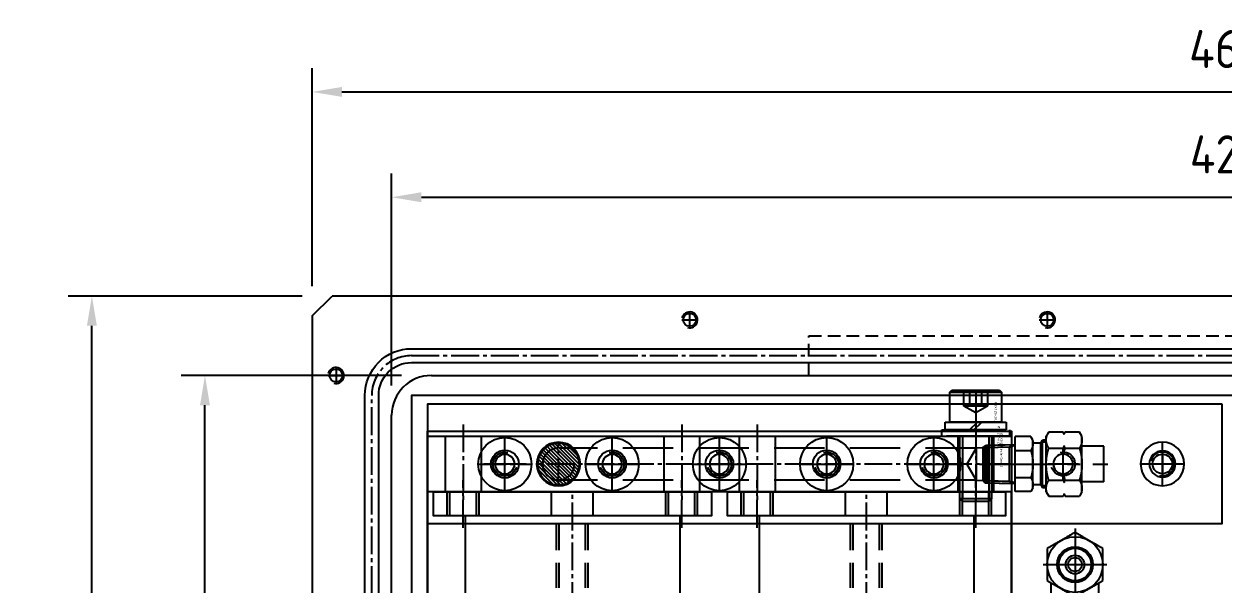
# Model space of a CAD drawing. Header units: millimetres. Extents: x -4251 to 2609, y -1673 to 4048.
# Drawn here: x -4237.4 to -3935.6, y 2202.1 to 2343 of the extents above; entities that cross this region are included whole.
import ezdxf
from ezdxf.enums import TextEntityAlignment as Align

# ---------------------------------------------------------------- set-up
doc = ezdxf.new("R2010")
doc.units = ezdxf.units.MM
for name, pattern in [('CENTER', [50.8, 31.75, -6.35, 6.35, -6.35]), ('CENTER1', [10, 7, -1, 1, -1]), ('CENTER2', [28.575, 19.05, -3.175, 3.175, -3.175]), ('HIDDEN', [9.525, 6.35, -3.175]), ('HIDDEN2', [4.7625, 3.175, -1.5875]), ('HIDDENX2', [19.05, 12.7, -6.35]), ('PHANTOM2', [31.75, 15.875, -3.175, 3.175, -3.175, 3.175, -3.175])]:
    doc.linetypes.add(name, pattern=pattern)
for name, color, linetype in [('CENTER', 1, 'CENTER'), ('HIDDEN', 2, 'HIDDEN'), ('PV-529CA', 7, 'Continuous'), ('THIN', 3, 'Continuous'), ('가는실선', 6, 'Continuous'), ('외형선', 7, 'Continuous'), ('중심선', 3, 'CENTER2')]:
    doc.layers.add(name, color=color, linetype=linetype)
doc.styles.get("Standard").update_dxf_attribs({"font": 'ISOCP.SHX', "bigfont": 'WHGTXT.SHX'})
doc.dimstyles.new('PS-3', dxfattribs={"dimscale": 3, "dimtxt": 3.2, "dimasz": 2.5, "dimexe": 2, "dimexo": 2.5, "dimgap": 2, "dimtad": 1, "dimtoh": 1, "dimrnd": 0.05, "dimzin": 12, "dimdsep": 46, "dimtxsty": 'Standard', "dimcen": 0, "dimclrt": 2, "dimazin": 3, "dimtfac": 1, "dimtofl": 0, "dimtmove": 0, "dimatfit": 3, "dimfxl": 0, "dimtolj": 1, "dimtzin": 0, "dimarcsym": 0})

# ---------------------------------------------------------------- blocks, each defined once
blk = doc.blocks.new('A$C4E1A2E8E')
at = {"color": 4}
for p, q in [((-455, 225), (-450, 230)), ((0, 230), (-450, 230)), ((-455, 225), (-455, 5)), ((-425, 210), (-25, 210)), ((-435, 30), (-435, 200))]:
    blk.add_line(p, q, dxfattribs=at)
at = {"color": 2, "linetype": 'HIDDEN2'}
blk.add_lwpolyline([(-330, 210), (-330, 220), (-120, 220), (-120, 210)], dxfattribs=at)
at = {"color": 4}
for points in [[(-20, 13.26), (-430, 13.26, -0.414214), (-441.74, 25), (-441.74, 205, -0.414214), (-430, 216.74), (-20, 216.74, -0.414214), (-8.26, 205), (-8.26, 25, -0.414214)], [(-20, 16.74), (-430, 16.74, -0.414214), (-438.26, 25), (-438.26, 205, -0.414214), (-430, 213.26), (-20, 213.26, -0.414214), (-11.74, 205), (-11.74, 25, -0.414214)]]:
    blk.add_lwpolyline(points, format="xyb", close=True, dxfattribs=at)
at = {"color": 1, "linetype": 'CENTER1'}
blk.add_lwpolyline([(-20, 15), (-430, 15, -0.414214), (-440, 25), (-440, 205, -0.414214), (-430, 215), (-20, 215, -0.414214), (-10, 205), (-10, 25, -0.414214)], format="xyb", close=True, dxfattribs=at)
for centre in [(-360, 224), (-270, 224), (-449, 210)]:
    blk.add_circle(centre, 1.62)
at = {"color": 4}
blk.add_arc((-425, 200), 10, 90, 180, dxfattribs=at)
at = {"layer": 'CENTER'}
for p, q in [((-362, 224), (-358, 224)), ((-360, 226), (-360, 222)), ((-272, 224), (-268, 224)), ((-270, 226), (-270, 222)), ((-449, 212), (-449, 208)), ((-451, 210), (-447, 210))]:
    blk.add_line(p, q, dxfattribs=at)
at = {"layer": 'THIN'}
for centre in [(-360, 224), (-270, 224), (-449, 210)]:
    blk.add_arc(centre, 2, 255, 165, dxfattribs=at)
blk = doc.blocks.new('A$C0E566279')
blk.add_blockref('A$C4E1A2E8E', (455, -115))
blk = doc.blocks.new('A$C50AD6EAA')
at = {"color": 30}
blk.add_lwpolyline([(5, 0), (390, 0), (390, 158), (5, 158), (5, 0)], dxfattribs=at)
blk.add_circle((194, 140.75), 2.46)
at = {"layer": 'CENTER'}
for p, q in [((194, 143.75), (194, 137.75)), ((191, 140.75), (197, 140.75))]:
    blk.add_line(p, q, dxfattribs=at)
at = {"layer": 'THIN'}
blk.add_arc((194, 140.75), 3, 255, 165, dxfattribs=at)
blk = doc.blocks.new('A$C248C143C')
at = {"color": 30}
blk.add_lwpolyline([(-1, 0), (-201, 0), (-201, 30), (-1, 30), (-1, 0)], dxfattribs=at)
for radius in [5.5, 3.3]:
    blk.add_circle((-16, 15), radius, dxfattribs=at)
blk.add_circle((-41, 15, 0), 2.46)
at = {"layer": 'CENTER'}
for p, q in [((-41, 18.85, 0), (-41, 11.15, 0)), ((-16, 20.5), (-16, 9.5)), ((-44.85, 15, 0), (-37.15, 15, 0)), ((-21.5, 15), (-10.5, 15))]:
    blk.add_line(p, q, dxfattribs=at)
at = {"layer": 'THIN'}
blk.add_arc((-41, 15, 0), 3, 255, 165, dxfattribs=at)
blk = doc.blocks.new('A$C1B3D22F5')
at = {"color": 2, "linetype": 'HIDDEN'}
for p, q in [((13.85, 31.5, 0), (19.85, 31.5, 0)), ((13.85, 30.82, 0), (19.85, 30.82, 0)), ((13.85, 24.18, 0), (19.85, 24.18, 0)), ((13.85, 23.5, 0), (19.85, 23.5, 0)), ((-19.85, 5.25, 0), (-13.85, 5.25, 0)), ((-13.85, 4, 0), (13.85, 4, 0)), ((-13.85, 3.32, 0), (13.85, 3.32, 0)), ((13.85, 5.25, 0), (19.85, 5.25, 0)), ((-19.85, -5.25, 0), (-13.85, -5.25, 0)), ((-13.85, -3.32, 0), (13.85, -3.32, 0)), ((-13.85, -4, 0), (13.85, -4, 0)), ((13.85, -5.25, 0), (19.85, -5.25, 0)), ((13.85, -23.5, 0), (19.85, -23.5, 0)), ((13.85, -24.18, 0), (19.85, -24.18, 0)), ((13.85, -30.82, 0), (19.85, -30.82, 0)), ((13.85, -31.5, 0), (19.85, -31.5, 0))]:
    blk.add_line(p, q, dxfattribs=at)
at = {"color": 1, "linetype": 'CENTER1'}
for p, q in [((-22.85, 27.5, 0), (-10.85, 27.5, 0)), ((10.85, 27.5, 0), (22.85, 27.5, 0)), ((-19.85, 0, 0), (19.85, 0, 0)), ((-22.85, -27.5, 0), (-10.85, -27.5, 0)), ((10.85, -27.5, 0), (22.85, -27.5, 0))]:
    blk.add_line(p, q, dxfattribs=at)
at = {"color": 6}
for p, q in [((13.85, 27, 0), (-13.85, 27, 0)), ((13.85, -27, 0), (-13.85, -27, 0))]:
    blk.add_line(p, q, dxfattribs=at)
at = {"color": 1, "elevation": 0}
for points in [[(-13.85, 35), (-19.85, 35), (-19.85, -35), (-13.85, -35)], [(19.85, 35), (13.85, 35), (13.85, -35), (19.85, -35)]]:
    blk.add_lwpolyline(points, close=True, dxfattribs=at)
blk = doc.blocks.new('A$C5ED477E8')
h = blk.add_hatch()
h.set_pattern_fill('ANSI31', color=4, scale=0.2)
h.set_pattern_definition([(45, (-2382.2376, -843.6845), (-0.4490128, 0.4490128), [])])
edge = h.paths.add_edge_path()
edge.add_arc((-41.54, 16.62), 5.25, 0, 360)
at = {"color": 1, "linetype": 'CENTER1'}
for p, q in [((-65.54, 6.62, 0), (-65.54, 26.62, 0)), ((-10.54, 6.62, 0), (-10.54, 26.62, 0)), ((8.46, 6.62, 0), (8.46, 26.62, 0)), ((63.46, 6.62, 0), (63.46, 26.62, 0)), ((-41.54, 22.16, 0), (-41.54, 11.08, 0)), ((72.46, 16.62, 0), (-47.08, 16.62, 0))]:
    blk.add_line(p, q, dxfattribs=at)
at = {"color": 6}
for p, q in [((72.46, 23.62, 0), (-74.54, 23.62, 0)), ((-74.54, 23.62, 0), (-74.54, 9.62, 0)), ((72.46, 9.62, 0), (72.46, 23.62, 0)), ((-74.54, 9.62, 0), (72.46, 9.62, 0))]:
    blk.add_line(p, q, dxfattribs=at)
at = {"color": 2, "linetype": 'HIDDENX2'}
for p, q in [((66.26, 11.95, 0), (66.26, 21.29, 0)), ((63.53, 20.62, 0), (-41.58, 20.62, 0)), ((63.54, 12.62, 0), (63.54, 20.62, 0)), ((63.53, 12.62, 0), (-41.54, 12.62, 0))]:
    blk.add_line(p, q, dxfattribs=at)
at = {"color": 2, "linetype": 'HIDDENX2', "elevation": 0}
for points in [[(65.19, 20.68), (66.26, 21.29), (72.46, 21.48)], [(72.46, 11.76), (71.86, 12.36), (71.86, 20.88), (72.46, 21.48)], [(71.86, 12.36), (63.54, 12.62), (61.22, 16.62), (63.54, 20.62), (71.86, 20.88)], [(72.46, 11.76), (66.26, 11.95), (65.19, 12.56)]]:
    blk.add_lwpolyline(points, dxfattribs=at)
at = {"color": 6}
blk.add_circle((-41.54, 16.62, 0), 5.5, dxfattribs=at)
at = {"color": 4}
blk.add_circle((-41.54, 16.62, 0), 5.25, dxfattribs=at)
for centre in [(-55.04, 16.62, 0), (-28.04, 16.62, 0), (-1.04, 16.62, 0), (25.96, 16.62, 0), (52.96, 16.62, 0)]:
    blk.add_circle(centre, 2.46)
at = {"color": 2, "linetype": 'HIDDENX2'}
blk.add_circle((-41.54, 16.62, 0), 4, dxfattribs=at)
at = {"layer": 'CENTER'}
for p, q in [((-55.04, 21.94, 0), (-55.04, 11.3, 0)), ((-28.04, 21.94, 0), (-28.04, 11.3, 0)), ((-1.04, 21.94, 0), (-1.04, 11.3, 0)), ((25.96, 21.94, 0), (25.96, 11.3, 0)), ((52.96, 21.94, 0), (52.96, 11.3, 0)), ((-49.72, 16.62, 0), (-60.36, 16.62, 0)), ((-33.36, 16.62, 0), (-22.72, 16.62, 0)), ((-6.36, 16.62, 0), (4.28, 16.62, 0)), ((-6.36, 16.62, 0), (4.28, 16.62, 0)), ((20.64, 16.62, 0), (31.28, 16.62, 0)), ((47.64, 16.62, 0), (58.28, 16.62, 0))]:
    blk.add_line(p, q, dxfattribs=at)
at = {"layer": 'HIDDEN', "ltscale": 10}
for p, q in [((-70.04, 9.62, 0), (-70.04, 23.62, 0)), ((-61.04, 9.62, 0), (-61.04, 23.62, 0)), ((-15.04, 9.62, 0), (-15.04, 23.62, 0)), ((-6.04, 9.62, 0), (-6.04, 23.62, 0)), ((3.96, 9.62, 0), (3.96, 23.62, 0)), ((12.96, 9.62, 0), (12.96, 23.62, 0)), ((58.96, 9.62, 0), (58.96, 23.62, 0)), ((67.96, 9.62, 0), (67.96, 23.62, 0))]:
    blk.add_line(p, q, dxfattribs=at)
at = {"layer": 'THIN'}
for centre, start, end in [((-55.04, 16.62, 0), 15, 285), ((-28.04, 16.62, 0), 255, 165), ((-1.04, 16.62, 0), 255, 165), ((25.96, 16.62, 0), 255, 165), ((52.96, 16.62, 0), 255, 165)]:
    blk.add_arc(centre, 3, start, end, dxfattribs=at)
blk = doc.blocks.new('A$C60C83D6E')
at = {"color": 1, "linetype": 'CENTER1'}
for p, q in [((0, -6.7), (0, 6.7)), ((27, -6.7, 0), (27, 6.7, 0)), ((54, -6.7, 0), (54, 6.7, 0)), ((81, -6.7, 0), (81, 6.7, 0)), ((108, -6.7, 0), (108, 6.7, 0)), ((-6.7, 0), (6.7, 0)), ((20.3, 0, 0), (33.7, 0, 0)), ((47.3, 0, 0), (60.7, 0, 0)), ((74.3, 0, 0), (87.7, 0, 0)), ((101.3, 0, 0), (114.7, 0, 0)), ((0, -116.7), (0, -130.1)), ((27, -116.7, 0), (27, -130.1, 0)), ((54, -116.7, 0), (54, -130.1, 0)), ((81, -116.7, 0), (81, -130.1, 0)), ((108, -116.7, 0), (108, -130.1, 0)), ((-6.7, -123.4), (6.7, -123.4)), ((20.3, -123.4, 0), (33.7, -123.4, 0)), ((47.3, -123.4, 0), (60.7, -123.4, 0)), ((74.3, -123.4, 0), (87.7, -123.4, 0)), ((101.3, -123.4, 0), (114.7, -123.4, 0))]:
    blk.add_line(p, q, dxfattribs=at)
at = {"color": 6, "elevation": 0}
blk.add_lwpolyline([(-19.5, 8.3), (127.5, 8.3), (127.5, -131.7), (-19.5, -131.7)], close=True, dxfattribs=at)
at = {"color": 6}
for centre, radius in [((0, 0), 6.7), ((27, 0, 0), 6.7), ((54, 0, 0), 6.7), ((81, 0, 0), 6.7), ((108, 0, 0), 6.7), ((0, 0), 3.5), ((27, 0, 0), 3.5), ((54, 0, 0), 3.5), ((81, 0, 0), 3.5), ((108, 0, 0), 3.5), ((0, -123.4), 6.7), ((27, -123.4, 0), 6.7), ((54, -123.4, 0), 6.7), ((81, -123.4, 0), 6.7), ((108, -123.4, 0), 6.7), ((0, -123.4), 3.5), ((27, -123.4, 0), 3.5), ((54, -123.4, 0), 3.5), ((81, -123.4, 0), 3.5), ((108, -123.4, 0), 3.5)]:
    blk.add_circle(centre, radius, dxfattribs=at)
blk = doc.blocks.new('A$C6DFB66A4')
at = {"color": 6, "linetype": 'PHANTOM2'}
for p, q in [((-11.1, -6.5), (-11.1, 6.5)), ((0, 3.32), (16.4, 3.32)), ((15.72, 4), (15.72, -4)), ((-11.6, 0), (16.4, 0)), ((-7.6, 3), (-7.6, -3)), ((-1.6, -0.43), (-3.6, 1.57)), ((-1.6, -1.57), (-3.6, 0.43)), ((0, -3.32), (16.4, -3.32))]:
    blk.add_line(p, q, dxfattribs=at)
for points in [[(-3.6, -6.5), (-11.1, -6.5), (-11.6, -6), (-11.6, 6), (-11.1, 6.5), (-3.6, 6.5)], [(-3.6, 7.7), (-1.6, 7.7), (-1.6, -7.7), (-3.6, -7.7)], [(-1.6, 8.5), (0, 8.5), (0, -8.5), (-1.6, -8.5)]]:
    blk.add_lwpolyline(points, close=True, dxfattribs=at)
for points in [[(0, 4), (15.72, 4), (16.4, 3.32), (16.4, -3.32), (15.72, -4), (0, -4)], [(-11.6, 3), (-7.6, 3), (-5.87, 0), (-5.87, 0), (-7.6, -3), (-11.6, -3)], [(-11.6, 1.5), (-7.6, 1.5)], [(-7.6, -1.5), (-11.6, -1.5)]]:
    blk.add_lwpolyline(points, dxfattribs=at)
for s, p in [('%%C8X2t(No.2)', (-2.6, 5.86)), ('%%C8X0.8t(Circle-Small)', (-0.8, 6.5)), ('M8X1.25-20L', (-8.72, 5.03))]:
    blk.add_text(s, height=0.6, dxfattribs=at).set_placement(p, align=Align.MIDDLE_LEFT)
blk = doc.blocks.new('A$C1A1F7E32')
at = {"layer": 'PV-529CA'}
for p, q in [((4.5, 30.33), (-4.5, 30.33)), ((-4.5, 30.33), (-4.5, 24.83)), ((4.5, 30.33), (4.5, 24.83)), ((-7, 24.83), (-8.08, 24.2)), ((-8.08, 24.2), (-8.08, 20.58)), ((7, 24.83), (-7, 24.83)), ((-4.04, 20.58), (-4.04, 24.2)), ((4.04, 20.58), (4.04, 24.2)), ((7, 24.83), (8.08, 24.2)), ((8.08, 20.58), (8.08, 24.2)), ((-7.58, 20.33), (-8.08, 20.58)), ((-7.58, 20.33), (-8.08, 20.08)), ((-8.08, 20.08), (-8.08, 16.46)), ((-7.52, 20.33), (-7.58, 20.33)), ((-2.92, 20.33), (-4.6, 20.33)), ((-4.04, 16.46), (-4.04, 20.08)), ((4.6, 20.33), (2.92, 20.33)), ((4.04, 16.46), (4.04, 20.08)), ((7.58, 20.33), (7.52, 20.33)), ((7.58, 20.33), (8.08, 20.58)), ((7.58, 20.33), (8.08, 20.08)), ((8.08, 16.46), (8.08, 20.08)), ((-7, 15.83), (-8.08, 16.46)), ((7, 15.83), (-7, 15.83)), ((-6, 15.83), (-6, 14.93)), ((6, 15.83), (6, 14.93)), ((7, 15.83), (8.08, 16.46)), ((-6, 12.5), (-6.93, 11.96)), ((6, 14.93), (-6, 14.93)), ((-5.25, 14.5), (-6, 14.93)), ((6, 12.5), (-6, 12.5)), ((5.25, 14.5), (-5.25, 14.5)), ((-5.25, 14.5), (-5.25, 12.5)), ((5.25, 14.5), (6, 14.93)), ((5.25, 14.5), (5.25, 12.5)), ((6, 12.5), (6.93, 11.96)), ((-6.93, 11.96), (-6.93, 8)), ((-3.46, 8), (-3.46, 11.96)), ((3.46, 11.96), (3.46, 8)), ((6.93, 11.96), (6.93, 8)), ((6.93, 8), (-6.93, 8)), ((-4.67, 0.5), (-4.9, 8)), ((4.67, 0.5), (4.9, 8)), ((4.67, 0.5), (-4.67, 0.5)), ((-4.15, 0), (-4.67, 0.5)), ((4.15, 0), (-4.15, 0)), ((4.15, 0), (4.67, 0.5))]:
    blk.add_line(p, q, dxfattribs=at)
for points, weights in [([(-8.08, 24.2), (-7, 24.83), (-6.06, 24.83)], [1, 1.0379548493, 1]), ([(-6.06, 24.83), (-5.12, 24.83), (-4.04, 24.2)], [1, 1.0379548493, 1]), ([(-4.04, 24.2), (-1.88, 24.83), (0, 24.83)], [1, 1.0379548493, 1]), ([(0, 24.83), (1.88, 24.83), (4.04, 24.2)], [1, 1.0379548493, 1]), ([(4.04, 24.2), (5.12, 24.83), (6.06, 24.83)], [1, 1.0379548493, 1]), ([(6.06, 24.83), (7, 24.83), (8.08, 24.2)], [1, 1.0379548493, 1]), ([(-7.52, 20.33), (-7.79, 20.43), (-8.08, 20.58)], [1, 1.00259269997, 1]), ([(-8.08, 20.08), (-7.79, 20.23), (-7.52, 20.33)], [1, 1.00259269997, 1]), ([(-4.04, 20.58), (-4.33, 20.43), (-4.6, 20.33)], [1, 1.00259269997, 1]), ([(-4.6, 20.33), (-4.33, 20.23), (-4.04, 20.08)], [1, 1.00259269997, 1]), ([(-2.92, 20.33), (-3.46, 20.43), (-4.04, 20.58)], [1, 1.00259269997, 1]), ([(-4.04, 20.08), (-3.46, 20.23), (-2.92, 20.33)], [1, 1.00259269997, 1]), ([(4.04, 20.58), (3.46, 20.43), (2.92, 20.33)], [1, 1.00259269997, 1]), ([(2.92, 20.33), (3.46, 20.23), (4.04, 20.08)], [1, 1.00259269997, 1]), ([(4.6, 20.33), (4.33, 20.43), (4.04, 20.58)], [1, 1.00259269997, 1]), ([(4.04, 20.08), (4.33, 20.23), (4.6, 20.33)], [1, 1.00259269997, 1]), ([(8.08, 20.58), (7.79, 20.43), (7.52, 20.33)], [1, 1.00259269997, 1]), ([(7.52, 20.33), (7.79, 20.23), (8.08, 20.08)], [1, 1.00259269997, 1]), ([(-6.06, 15.83), (-7, 15.83), (-8.08, 16.46)], [1, 1.0379548493, 1]), ([(-4.04, 16.46), (-5.12, 15.83), (-6.06, 15.83)], [1, 1.0379548493, 1]), ([(0, 15.83), (-1.88, 15.83), (-4.04, 16.46)], [1, 1.0379548493, 1]), ([(4.04, 16.46), (1.88, 15.83), (0, 15.83)], [1, 1.0379548493, 1]), ([(6.06, 15.83), (5.12, 15.83), (4.04, 16.46)], [1, 1.0379548493, 1]), ([(8.08, 16.46), (7, 15.83), (6.06, 15.83)], [1, 1.0379548493, 1]), ([(-6.93, 11.96), (-6, 12.5), (-5.2, 12.5)], [1, 1.0379548493, 1]), ([(-5.2, 12.5), (-4.39, 12.5), (-3.46, 11.96)], [1, 1.0379548493, 1]), ([(-3.46, 11.96), (-1.61, 12.5), (0, 12.5)], [1, 1.0379548493, 1]), ([(0, 12.5), (1.61, 12.5), (3.46, 11.96)], [1, 1.0379548493, 1]), ([(3.46, 11.96), (4.39, 12.5), (5.2, 12.5)], [1, 1.0379548493, 1]), ([(5.2, 12.5), (6, 12.5), (6.93, 11.96)], [1, 1.0379548493, 1])]:
    blk.add_rational_spline(points, weights, degree=2, dxfattribs=at)
at = {"layer": '가는실선'}
for p, q in [((-5.5, 15.83), (-5.5, 14.64)), ((5.5, 15.83), (5.5, 14.64)), ((-4.9, 8), (-4.37, 7.08)), ((-4.15, 0), (-4.37, 7.08)), ((4.15, 0), (4.37, 7.08)), ((4.9, 8), (4.37, 7.08))]:
    blk.add_line(p, q, dxfattribs=at)
at = {"layer": '외형선'}
blk.add_line((-4.87, 7.08), (4.87, 7.08), dxfattribs=at)
at = {"layer": '중심선'}
blk.add_line((0, -1), (0, 31.33), dxfattribs=at)
blk = doc.blocks.new('A$C30977485')
at = {"layer": 'PV-529CA', "extrusion": (0, 1, 0)}
for p, q in [((-6, 10.54), (-6, 14.88)), ((6, 10.54), (6, 14.88)), ((6, 10), (-6, 10)), ((-4.6, 0.5), (-4.9, 10)), ((0, 10.54), (0, 11.42)), ((4.6, 0.5), (4.9, 10)), ((-4.6, 0.5), (4.6, 0.5)), ((-4.09, 0), (-4.6, 0.5)), ((-4.09, 0), (4.09, 0)), ((4.09, 0), (4.6, 0.5))]:
    blk.add_line(p, q, dxfattribs=at)
at = {"layer": 'PV-529CA'}
for radius in [7, 4.5, 4.1, 2.35, 1.75]:
    blk.add_circle((0, 19.5), radius, dxfattribs=at)
for points in [[(0, 27.58), (-1.88, 26.5), (-3.5, 25.56)], [(3.5, 25.56), (1.88, 26.5), (0, 27.58)], [(-3.5, 25.56), (-5.12, 24.62), (-7, 23.54)], [(7, 23.54), (5.12, 24.62), (3.5, 25.56)], [(-7, 23.54), (-7, 21.38), (-7, 19.5)], [(7, 19.5), (7, 21.38), (7, 23.54)], [(-7, 19.5), (-7, 17.62), (-7, 15.46)], [(7, 15.46), (7, 17.62), (7, 19.5)], [(-7, 15.46), (-5.12, 14.38), (-3.5, 13.44)], [(3.5, 13.44), (5.12, 14.38), (7, 15.46)], [(-3.5, 13.44), (-1.88, 12.5), (0, 11.42)], [(0, 11.42), (1.88, 12.5), (3.5, 13.44)], [(-6, 10.54), (-4.39, 10), (-3, 10)], [(-6, 10), (-6, 10), (-6, 10.54)], [(-3, 10), (-1.61, 10), (0, 10.54)], [(0, 10.54), (1.61, 10), (3, 10)], [(3, 10), (4.39, 10), (6, 10.54)], [(6, 10.54), (6, 10), (6, 10)]]:
    blk.add_rational_spline(points, [1, 1.0379548493, 1], degree=2, dxfattribs=at)
at = {"layer": '가는실선'}
for p, q in [((-4.9, 10), (-4.37, 9.08)), ((4.9, 10), (4.37, 9.08))]:
    blk.add_line(p, q, dxfattribs=at)
at = {"layer": '가는실선', "extrusion": (0, 1, 0)}
for p, q in [((-4.09, 0), (-4.37, 9.08)), ((4.09, 0), (4.37, 9.08))]:
    blk.add_line(p, q, dxfattribs=at)
at = {"layer": '외형선'}
blk.add_line((-4.87, 9.08), (4.87, 9.08), dxfattribs=at)
at = {"layer": '중심선'}
for p, q in [((0, 28.58), (0, -1)), ((-8, 19.5), (8, 19.5))]:
    blk.add_line(p, q, dxfattribs=at)
blk = doc.blocks.new('A$C22ED3A6F')
at = {"color": 2, "elevation": 0}
blk.add_lwpolyline([(-170, -68.8), (-23, -68.8), (-23, -15.3), (-170, -15.3)], close=True, dxfattribs=at)
at = {"layer": 'CENTER'}
blk.add_line((-7, -37.83, 0), (-7, -62, 0), dxfattribs=at)
at = {"rotation": 270}
for name, p in [('A$C6DFB66A4', (-32, -1.3, 0)), ('A$C1A1F7E32', (-30.08, -8.3, 0))]:
    blk.add_blockref(name, p, dxfattribs=at)
at = {"xscale": -1}
for name, p, rotation in [('A$C5ED477E8', (-95.46, 8.32, 0), 180), ('A$C1B3D22F5', (-133.5, -35.15, 0), 270), ('A$C1B3D22F5', (-59.5, -35.15, 0), 270)]:
    blk.add_blockref(name, p, dxfattribs=dict(at, rotation=rotation))
for name, p in [('A$C60C83D6E', (-150.5, -8.3, 0)), ('A$C30977485', (-7, -53.08, 0))]:
    blk.add_blockref(name, p)
blk = doc.blocks.new('A$C3DE1099D')
for name, p in [('A$C22ED3A6F', (-211, 149, 0)), ('A$C50AD6EAA', (-390, 0))]:
    blk.add_blockref(name, p)
at = {"xscale": -1, "rotation": 180}
blk.add_blockref('A$C248C143C', (-180, 155.75), dxfattribs=at)
blk = doc.blocks.new('*D895')
at = {"color": 0, "lineweight": -2}
for p, q in [((-4142.34, 2254.54), (-4197.83, 2254.54)), ((-4191.83, 2072.04), (-4191.83, 2247.04)), ((-4142.34, 2064.54), (-4197.83, 2064.54))]:
    blk.add_line(p, q, dxfattribs=at)
at = {"color": 0}
for points in [[(-4193.08, 2247.04), (-4190.58, 2247.04), (-4191.83, 2254.54)], [(-4193.08, 2072.04), (-4190.58, 2072.04), (-4191.83, 2064.54)]]:
    blk.add_solid(points, dxfattribs=at)
at = {"layer": 'DEFPOINTS', "color": 0}
for p in [(-4191.83, 2254.54), (-4134.84, 2254.54), (-4134.84, 2064.54)]:
    blk.add_point(p, dxfattribs=at)
at = {"color": 2, "insert": (-4202.63, 2159.54), "char_height": 9.6, "attachment_point": 5, "rotation": 90}
blk.add_mtext('\\A1;190', dxfattribs=at)
blk = doc.blocks.new('*D896')
at = {"color": 0, "lineweight": -2}
for p, q in [((-4144.84, 2252.04), (-4144.84, 2305.4)), ((-3724.84, 2252.04), (-3724.84, 2305.4)), ((-4137.34, 2299.4), (-3732.34, 2299.4))]:
    blk.add_line(p, q, dxfattribs=at)
at = {"color": 0}
for points in [[(-4137.34, 2300.65), (-4137.34, 2298.15), (-4144.84, 2299.4)], [(-3732.34, 2300.65), (-3732.34, 2298.15), (-3724.84, 2299.4)]]:
    blk.add_solid(points, dxfattribs=at)
at = {"layer": 'DEFPOINTS', "color": 0}
for p in [(-3724.84, 2299.4), (-4144.84, 2244.54), (-3724.84, 2244.54)]:
    blk.add_point(p, dxfattribs=at)
at = {"color": 2, "insert": (-3934.84, 2310.2), "char_height": 9.6, "attachment_point": 5}
blk.add_mtext('\\A1;420', dxfattribs=at)
blk = doc.blocks.new('*D897')
at = {"color": 0, "lineweight": -2}
for p, q in [((-4167.34, 2274.54), (-4226.28, 2274.54)), ((-4220.28, 2052.04), (-4220.28, 2267.04)), ((-4167.34, 2044.54), (-4226.28, 2044.54))]:
    blk.add_line(p, q, dxfattribs=at)
at = {"color": 0}
for points in [[(-4221.53, 2267.04), (-4219.03, 2267.04), (-4220.28, 2274.54)], [(-4221.53, 2052.04), (-4219.03, 2052.04), (-4220.28, 2044.54)]]:
    blk.add_solid(points, dxfattribs=at)
at = {"layer": 'DEFPOINTS', "color": 0}
for p in [(-4220.28, 2274.54), (-4159.84, 2274.54), (-4159.84, 2044.54)]:
    blk.add_point(p, dxfattribs=at)
at = {"color": 2, "insert": (-4231.08, 2159.54), "char_height": 9.6, "attachment_point": 5, "rotation": 90}
blk.add_mtext('\\A1;230', dxfattribs=at)
blk = doc.blocks.new('*D898')
at = {"color": 0, "lineweight": -2}
for p, q in [((-4164.84, 2277.04), (-4164.84, 2331.91)), ((-3704.84, 2277.04), (-3704.84, 2331.91)), ((-4157.34, 2325.91), (-3712.34, 2325.91))]:
    blk.add_line(p, q, dxfattribs=at)
at = {"color": 0}
for points in [[(-4157.34, 2327.16), (-4157.34, 2324.66), (-4164.84, 2325.91)], [(-3712.34, 2327.16), (-3712.34, 2324.66), (-3704.84, 2325.91)]]:
    blk.add_solid(points, dxfattribs=at)
at = {"layer": 'DEFPOINTS', "color": 0}
for p in [(-3704.84, 2325.91), (-4164.84, 2269.54), (-3704.84, 2269.54)]:
    blk.add_point(p, dxfattribs=at)
at = {"color": 2, "insert": (-3934.84, 2336.71), "char_height": 9.6, "attachment_point": 5}
blk.add_mtext('\\A1;460', dxfattribs=at)

msp = doc.modelspace()

# ---------------------------------------------------------------- block references
for name, p in [('A$C0E566279', (-4164.8443, 2159.537, 0)), ('A$C3DE1099D', (-3754.8443, 2091.537, 0))]:
    msp.add_blockref(name, p)

# ---------------------------------------------------------------- dimensions: what is measured, and where the dimension line sits
for base, p1, p2, picture, middle in [((-3704.8443, 2325.9076, 0), (-4164.8443, 2269.537, 0), (-3704.8443, 2269.537, 0), '*D898', (-3934.8443, 2336.7076, 0)), ((-3724.8443, 2299.4032, 0), (-4144.8443, 2244.537, 0), (-3724.8443, 2244.537, 0), '*D896', (-3934.8443, 2310.2041, 0))]:
    dim = msp.add_linear_dim(base=base, p1=p1, p2=p2, dimstyle='PS-3')
    dim.commit()
    dim.dimension.update_dxf_attribs({"geometry": picture, "text_midpoint": middle})
for base, p1, p2, picture, middle in [((-4220.276, 2274.537, 0), (-4159.8443, 2044.537, 0), (-4159.8443, 2274.537, 0), '*D897', (-4231.0769, 2159.537, 0)), ((-4191.8294, 2254.537, 0), (-4134.8443, 2064.537, 0), (-4134.8443, 2254.537, 0), '*D895', (-4202.6294, 2159.537, 0))]:
    dim = msp.add_linear_dim(base=base, p1=p1, p2=p2, angle=90, dimstyle='PS-3')
    dim.commit()
    dim.dimension.update_dxf_attribs({"geometry": picture, "text_midpoint": middle})

doc.saveas('drawing.dxf')
